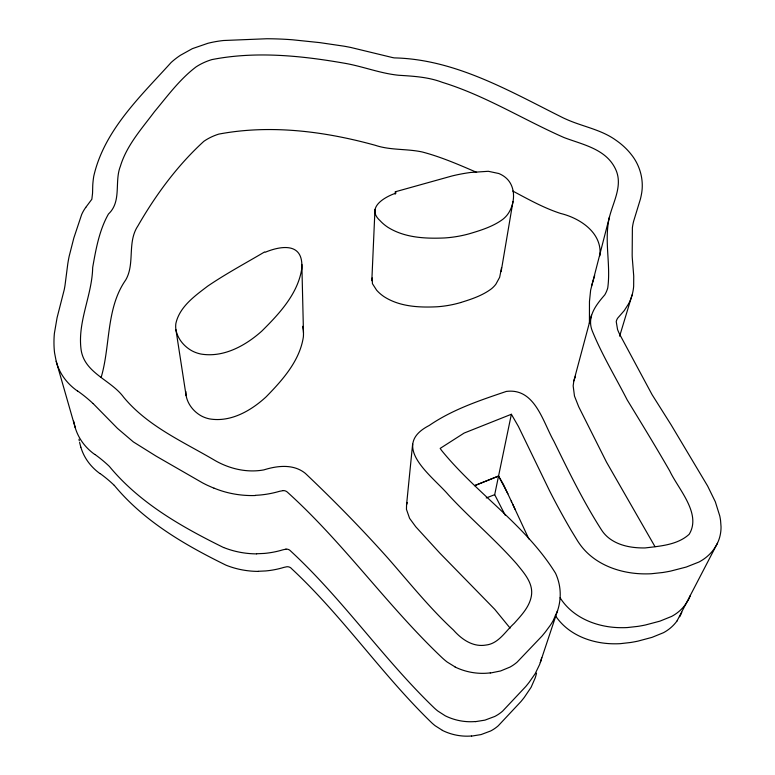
<?xml version="1.0" encoding="UTF-8"?>
<svg xmlns="http://www.w3.org/2000/svg" width="775" height="775" viewBox="0 0 775 775"><rect width="100%" height="100%" fill="white"/><g stroke="black" fill="none" stroke-linecap="round" stroke-linejoin="round"><path stroke-width="1.16" d="M609.47 216.932C603.822 240.347 611.01 264.527 607.736 287.99A46.422 37.074 11.8 0 1 604.781 294.868C596.13 304.788 586.607 316.839 592.255 330.896C601.952 354.756 615.437 376.95 627.169 399.871C641.574 423.47 656.008 447.059 669.794 471.045C678.212 489.015 701.84 513.66 689.159 534.295C677.466 545.019 660.067 546.104 645.023 547.944C632.284 548.119 618.663 545.91 608.462 537.724A31.029 26.767 23.3 0 1 601.603 530.071C583.43 501.725 568.647 471.413 553.863 441.207C542.791 421.726 534.963 387.703 506.308 391.433C479.725 400.433 452.552 409.462 429.234 425.475C389.137 446.08 432.46 476.053 448.502 494.934C470.473 518.727 495.39 539.632 516.76 563.977C524.132 573.093 533.587 583.313 531.369 596.023C529.422 607.028 521.342 615.321 514.203 623.352C505.455 631.208 498.703 643.637 485.964 645.052C472.905 647.328 461.619 639.336 453.433 630.046C429.524 607.9 409.181 582.413 387.752 557.971C361.508 528.579 333.87 500.408 305.282 473.312C293.463 463.77 277.373 465.649 263.858 469.892C247.177 472.963 229.875 468.943 215.266 460.65C183.355 441.76 147.957 426.512 123.729 397.323C111.106 379.983 84.746 373.298 81.152 350.087C77.19 321.858 92.128 295.546 92.68 267.491C95.887 249.327 99.278 230.127 108.471 213.997C121.898 201.461 114.254 181.757 120.348 166.363C126.645 145.419 141.612 128.882 154.428 111.736C167.439 96.11 179.722 79.273 196.046 66.921A52.7 39.07 -2.6 0 1 211.846 59.607C256.186 50.879 302.192 55.752 346.367 63.56C363.93 66.824 380.796 73.47 398.631 75.262C413.385 76.192 428.343 76.996 442.322 82.344C485.169 95.528 523.27 119.602 564.045 137.562C582.732 144.644 605.604 148.848 615.282 168.572C623.362 184.731 613.442 201.229 609.47 216.932L590.637 290.131L589.465 301.523L589.426 323.533M412.62 444.182L406.565 504.757L406.449 509.34L409.578 518.32L415.739 526.738L439.764 553.04L494.75 609.334L510.115 628.118M460.631 302.56A93.572 74.303 5 0 1 437.158 306.774C419.091 307.665 399.542 306.726 383.925 296.583A41.182 33.335 4.5 0 1 376.669 290.257L372.436 283.689L372.184 277.934M395.347 191.774L396.006 193.091C384.507 196.976 365.761 207.778 380.099 220.71A43.981 34.439 4.4 0 0 387.868 227.278C404.686 237.847 425.485 238.797 444.782 237.944A99.791 76.57 4.9 0 0 469.844 233.614C481.285 230.185 493.026 226.523 502.762 219.373A36.948 28.782 6.9 0 0 507.412 214.704C515.452 203.97 516.47 185.971 505.058 177.126A23.008 17.825 7.4 0 0 498.751 173.503L488.327 171.294L470.638 172.467A153.227 124.242 9.4 0 0 452.087 175.954L395.347 191.774L395.202 194.167M371.826 280.734L374.974 209.395M501.57 267.549L499.662 277.285L495.884 284.202A34.604 27.871 7.2 0 1 491.505 288.736C482.418 295.614 471.394 299.228 460.621 302.55M599.869 255.847C602.601 233.042 580.252 218.23 560.674 213.474C543.837 208.029 528.366 199.32 512.808 191.057M591.422 315.222L573.82 380.99L573.161 385.882L574.478 396.054L578.702 406.749L606.496 462.113L655.02 546.685M501.144 271.56L512.963 201.645M505.184 515.181L494.692 494.663L511.374 414.267L464.138 433.06L440.19 448.386A30.341 26.282 10 0 0 441.663 450.537C476.877 493.878 525.944 525.373 555.481 573.161A50.617 46.083 20.4 0 1 556.644 575.825A56.652 51.663 20 0 1 560.025 598.784A62.068 56.662 19.5 0 1 557.593 610.603L539.642 664.456L535.157 673.737L529.209 682.242A194.351 179.228 3.6 0 1 525.741 686.553L502.607 711.14A41.637 39.302 26.3 0 1 494.779 716.458L484.956 720.13L475.269 721.68M101.167 377.367C110.554 345.456 105.923 308.179 125.763 279.891C135.208 263.481 126.916 242.313 137.94 225.864C155.688 194.942 177.514 165.356 203.883 141.292A49.484 38.043 -3 0 1 218.715 134.123C270.572 124.3 324.706 131.324 375.236 145.283C390.455 150.437 406.768 148.606 422.278 151.987C441.004 156.899 458.868 164.668 476.596 172.341M591.47 286.169L594.687 275.561M619.632 336.185L632.109 294.926M406.565 504.757L407.311 502.462M573.82 380.99L575.467 376.233M557.603 610.613L553.195 620.591A76.425 69.857 17.8 0 1 550.318 625.27L545.726 631.499A209.55 188.79 3.5 0 1 542.006 636.062L517.138 662.121A44.94 41.676 21.6 0 1 509.969 667.101L500.621 670.956L490.265 673.058M676.972 621.066L717.398 543.323M685.429 604.577L688.219 600.179A46.568 40.6 27.9 0 0 690.331 595.5M85.783 207.371L91.847 199.243L92.535 193.421A91.576 68.849 -11.7 0 0 92.583 191.861L92.748 185.283A146.62 113.567 -3 0 1 93.756 176.235C104.17 130.258 140.624 96.255 171.13 62.494A80.658 59.917 -2.5 0 1 180.41 55.287L192.384 48.641L207.932 43.284A85.424 63.569 -2.5 0 1 223.539 40.513L266.774 38.75A281.422 225.38 -2.8 0 1 292.456 39.777L319.765 42.615L343.935 46.171A271.512 217.233 -1.7 0 1 350.697 47.44L392.16 57.476A41.714 30.002 3.4 0 0 394.252 57.892C455.564 59.229 509.931 91.363 563.328 117.936A109.895 78.401 10.1 0 0 565.953 119.127C582.393 126.596 600.896 129.406 615.796 140.13A70.254 53.62 10.5 0 1 631.499 154.797C640.363 165.928 644.209 180.924 641.332 194.903A121.617 93.136 8.5 0 1 640.334 199.33L633.63 221.224A89.532 68.336 16.8 0 0 632.39 227.734L632.167 255.082A124.998 95.461 18.4 0 0 632.303 258.259L633.727 276.036L633.659 286.333A71.445 57.059 11.8 0 1 628.573 303.868L624.224 310.639L617.685 318.147A14.115 11.363 15.8 0 0 616.241 321.664L617.549 329.501A58.086 46.229 17.3 0 0 620.165 335.226L652.095 394.688L671.072 424.778L707.643 486.051L715.335 501.793L719.772 515.956A79.147 68.006 24.2 0 1 720.585 520.693L721.041 526.874A50.162 42.741 25.4 0 1 716.565 544.941L713.61 549.582A54.589 46.548 25.2 0 1 698.953 562.03L686.282 567.038L670.762 571.059A163.98 137.698 18.7 0 1 662.548 572.531L651.436 573.732A87.023 74.381 22.6 0 1 645.488 573.887C620.581 573.926 593.95 564.704 579.332 543.507A97.398 82.906 23.9 0 1 577.598 540.921L571.049 530.178A785.918 534.043 28.5 0 1 549.533 490.73L518.417 426.473L511.374 414.267M474.591 485.654L498.538 476.053L507.896 493.791M474.959 485.499L498.538 476.053L503.401 484.375L511.703 502.055M486.225 497.967L494.673 494.673M285.936 549.175L282.952 549.804A82.76 73.073 -6.9 0 1 264.236 553.428L256.603 553.776M471.588 736.114L481.043 734.584L490.623 730.99A40.639 38.547 28.2 0 0 498.267 725.768L520.877 701.637A189.788 176.235 3.6 0 0 524.278 697.413L531.107 687.299L535.157 678.038A56.643 53.049 24.2 0 0 536.523 673.136M255.285 495.341L259.402 495.08A88.97 76.551 -5.7 0 0 279.572 491.292L283.253 490.614M258.24 571.291L265.699 570.942A80.891 71.968 -7.3 0 0 283.97 567.368L286.886 566.748A5.493 5.047 -7.3 0 1 291.003 568.046L291.138 568.22A18.503 17.031 -8.8 0 1 291.758 568.831C342.753 616.309 381.852 674.57 431.82 722.891A67.997 64.054 25.9 0 0 433.157 724.083L433.448 724.334A46.684 44.33 26.5 0 0 435.192 725.758L442.37 730.321M223.636 547.567C181.583 526.806 139.626 503.082 109.362 466.395A172.002 145.748 -26.9 0 0 94.841 454.392M213.987 488.202L207.497 485.353A132.816 112.869 -3.7 0 1 202.488 482.835L156.066 456.107L133.348 441.905L117.48 428.381L93.068 403.513M455.148 666.965L447.146 662.015A51.663 47.934 20.2 0 1 445.208 660.465L444.889 660.203A86.587 79.302 20.5 0 1 442.234 657.859C387.19 605.701 343.596 542.8 287.108 491.912A5.851 5.212 -5.2 0 0 283.262 490.565M114.274 485.344C143.908 521.255 184.76 544.922 226.038 565.188A81.191 72.24 -7.2 0 0 258.23 571.398M555.384 615.621C568.23 635.161 592.362 643.928 614.982 643.802A78.982 69.595 25.6 0 0 620.368 643.657L630.433 642.514A149.129 129.532 21 0 0 637.893 641.138L651.988 637.37L663.516 632.681A49.513 43.487 28.4 0 0 676.943 621.046M560.102 597.767C573.113 618.469 598.387 627.827 622.015 627.682A80.832 70.748 24.8 0 0 627.527 627.537L637.835 626.384A152.559 131.498 20.4 0 0 645.468 624.979L659.893 621.153L671.692 616.387A50.685 44.214 27.6 0 0 685.4 604.558M528.831 538.916L512.663 504.128M515.084 509.32L511.229 501.018M85.783 207.371A49.193 38.295 -8 0 0 81.627 214.607L73.848 237.954L69.149 256.341A211.507 171.401 -2.2 0 0 67.774 263.907L65.023 285.278A152.549 116.279 -16.5 0 1 64.209 289.792L57.088 317.673L54.395 333.318A135.141 111.329 -7.6 0 0 54.017 345.495A122.082 100.44 -8.3 0 0 54.56 352.799L56.197 361.286L75.214 427.664A66.204 55.752 -12.3 0 0 94.763 454.479M75.214 427.664L73.683 421.213M80.813 447.175L79.602 442.418M56.197 361.286L56.672 362.962A71.038 58.164 -10.9 0 0 77.452 391.017M302.541 326.333L303.335 330.344A56.255 46.684 -4.5 0 1 303.354 337.009C299.741 360.898 282.41 380.186 266.106 396.858C251.032 410.75 230.64 422.54 209.434 418.878A29.324 24.878 -7.4 0 1 201.422 415.991C193.769 411.796 187.686 404.269 186.107 395.599L175.925 329.714A31.039 25.536 -6.5 0 1 175.896 323.369C179.645 306.706 194.835 295.924 207.69 286.149C226.019 273.662 245.607 263.18 264.672 251.904L265.176 252.272C278.051 246.896 299.634 241.984 301.707 262.095A60.217 48.457 -3.8 0 1 301.717 269.022C297.755 294.064 279.077 313.972 261.727 331.177C245.365 345.766 223.462 357.876 200.861 354.03A31.446 25.924 -6.4 0 1 192.268 350.998C184.179 346.677 177.601 338.849 175.925 329.714M79.021 439.212L79.292 440.82M301.853 264.43L303.471 332.591M541.715 657.52A58.018 54.027 22.8 0 1 540.32 662.518M475.249 721.544A54.434 51.315 23.9 0 1 445.276 715.829L437.943 711.111A47.827 45.182 24.6 0 1 436.151 709.648L435.86 709.406A69.653 65.274 24.3 0 1 434.484 708.185C383.296 658.982 343.16 599.627 290.935 551.287A18.939 17.321 -8.2 0 0 290.286 550.667L290.121 550.521A5.619 5.134 -6.7 0 0 285.936 549.097M256.603 553.883A83.061 73.344 -6.8 0 1 223.665 547.508M471.568 735.979A53.136 50.346 25.7 0 1 442.341 730.379M100.062 473.515A167.952 143.23 -27.8 0 1 114.245 485.353M99.975 473.603A64.742 54.977 -12.8 0 1 80.842 447.175M681.797 612.153A45.492 39.922 28.7 0 1 679.714 616.745M186.107 395.599A28.946 24.509 -7.5 0 1 185.864 391.54M77.548 390.929A185.593 153.77 -24.5 0 1 93.039 403.533M255.285 495.525A89.648 77.122 -5.6 0 1 214.036 488.124M490.226 672.874A58.881 54.483 19.8 0 1 455.109 667.033"/></g></svg>
